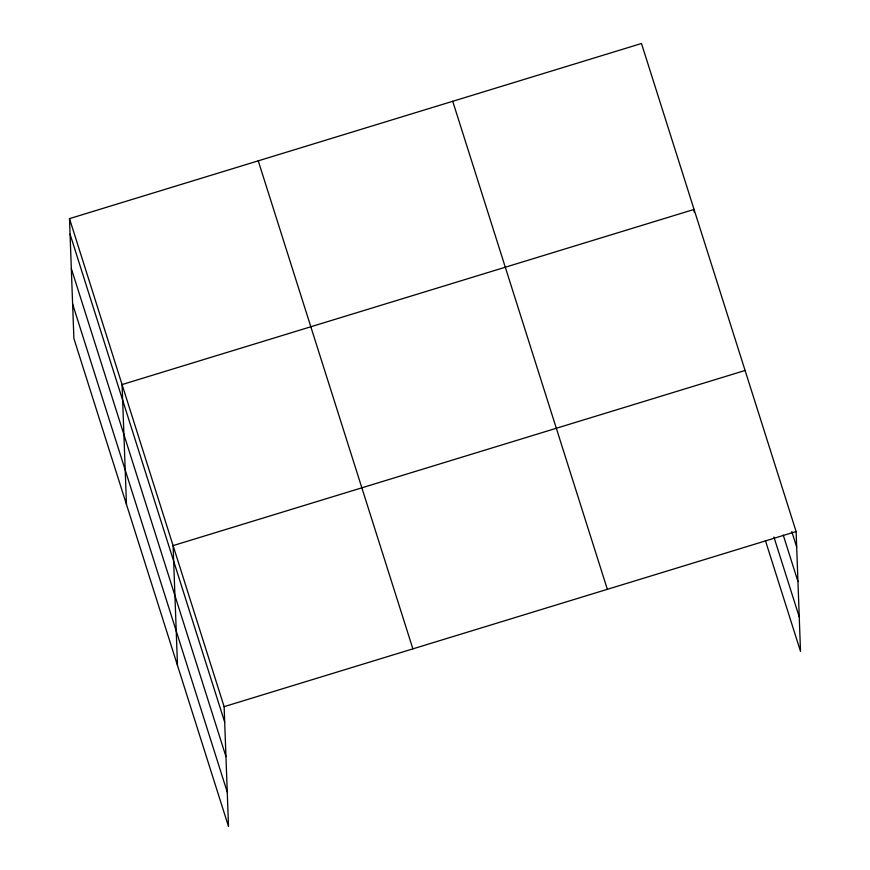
<?xml version="1.0" encoding="UTF-8"?>
<svg xmlns="http://www.w3.org/2000/svg" width="870" height="870" viewBox="0 0 870 870"><rect width="100%" height="100%" fill="white"/><g stroke="black" fill="none" stroke-linecap="round" stroke-linejoin="round"><path stroke-width="1.3" d="M69.491 218.631L224.123 706.657L228.516 826.5L73.885 338.474L69.491 218.631L641.484 43.5L796.115 531.526L800.509 651.369L765.404 540.564M745.079 370.479L173.097 545.61L177.491 665.452M224.123 706.657L796.115 531.526M791.787 531.592L796.681 547.045M783.25 535.093L797.942 581.475M773.93 537.062L799.247 616.939M452.726 101.29L607.358 589.327M258.249 160.841L412.88 648.868M70.057 234.15L224.699 722.176M71.329 268.58L225.961 756.606M72.623 304.043L227.255 792.07M694.151 212.019L694.053 209.431L122.072 384.562L126.465 504.404"/></g></svg>
